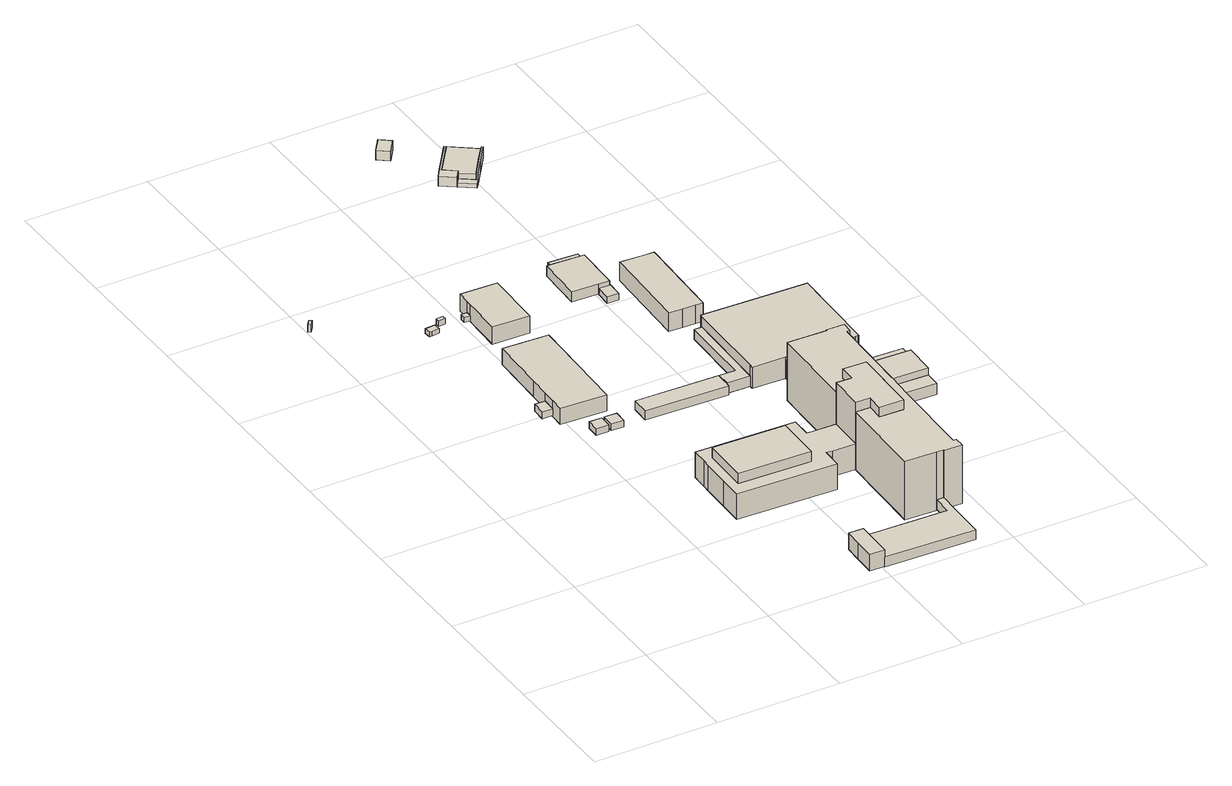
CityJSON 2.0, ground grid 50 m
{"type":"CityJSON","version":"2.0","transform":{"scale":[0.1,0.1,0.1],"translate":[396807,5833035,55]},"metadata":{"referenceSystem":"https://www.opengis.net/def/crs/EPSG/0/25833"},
"CityObjects":{
"building1":{"type":"Building","attributes":{"Gemeindeschluessel":"11000003","BezugspunktDach":"2200","function":"31001_2000","measuredHeight":3,"storeysAboveGround":1},"address":[{"country":"Germany","locality":"Berlin","thoroughfareNumber":"96 (19)","thoroughfareName":"Hobrechtsfelder Chaussee"}],"geometry":[{"type":"Solid","lod":"1","boundaries":[[[[0,1,2,3]],[[4,5,6,7]],[[4,7,3,2]],[[5,4,2,1]],[[6,5,1,0]],[[7,6,0,3]]]]}]},
"building2":{"type":"Building","attributes":{"Gemeindeschluessel":"11000003","BezugspunktDach":"2200","function":"51009_1610","measuredHeight":2.9,"storeysAboveGround":0},"address":[{"country":"Germany","locality":"Berlin"}],"geometry":[{"type":"Solid","lod":"1","boundaries":[[[[8,9,10,11]],[[12,13,14,15]],[[12,15,11,10]],[[13,12,10,9]],[[14,13,9,8]],[[15,14,8,11]]]]}]},
"building3":{"type":"Building","attributes":{"Gemeindeschluessel":"11000003","BezugspunktDach":"2200","function":"31001_2523","measuredHeight":2.82,"storeysAboveGround":1},"address":[{"country":"Germany","locality":"Berlin","thoroughfareNumber":"96 (11)","thoroughfareName":"Hobrechtsfelder Chaussee"}],"geometry":[{"type":"Solid","lod":"1","boundaries":[[[[16,17,18,19]],[[20,21,22,23]],[[20,23,19,18]],[[21,20,18,17]],[[22,21,17,16]],[[23,22,16,19]]]]}]},
"building4":{"type":"Building","attributes":{"Gemeindeschluessel":"11000003","BezugspunktDach":"2200","function":"31001_2000","measuredHeight":2.02,"storeysAboveGround":1},"address":[{"country":"Germany","locality":"Berlin","thoroughfareNumber":"96 (8)","thoroughfareName":"Hobrechtsfelder Chaussee"}],"geometry":[{"type":"Solid","lod":"1","boundaries":[[[[24,25,26,27,28,29,30]],[[31,32,33,34,35,36,37]],[[31,37,30,29]],[[32,31,29,28]],[[33,32,28,27]],[[34,33,27,26]],[[35,34,26,25]],[[36,35,25,24]],[[37,36,24,30]]]]}]},
"building5":{"type":"Building","attributes":{"Gemeindeschluessel":"11000003","BezugspunktDach":"2200","function":"31001_2523","measuredHeight":2.84,"storeysAboveGround":1},"address":[{"country":"Germany","locality":"Berlin","thoroughfareNumber":"96 (12)","thoroughfareName":"Hobrechtsfelder Chaussee"}],"geometry":[{"type":"Solid","lod":"1","boundaries":[[[[38,39,40,41]],[[42,43,44,45]],[[42,45,41,40]],[[43,42,40,39]],[[44,43,39,38]],[[45,44,38,41]]]]}]},
"building6":{"type":"Building","attributes":{"Gemeindeschluessel":"11000003","BezugspunktDach":"2200","function":"31001_2000","measuredHeight":6.81,"storeysAboveGround":2},"address":[{"country":"Germany","locality":"Berlin","thoroughfareNumber":"96 (10)","thoroughfareName":"Hobrechtsfelder Chaussee"}],"geometry":[{"type":"Solid","lod":"1","boundaries":[[[[46,47,48,49,50,51,52]],[[53,54,55,56,57,58,59]],[[53,59,52,51]],[[54,53,51,50]],[[55,54,50,49]],[[56,55,49,48]],[[57,56,48,47]],[[58,57,47,46]],[[59,58,46,52]]]]}]},
"building7":{"type":"Building","attributes":{"Gemeindeschluessel":"11000003","BezugspunktDach":"2200","function":"31001_2000","measuredHeight":2.35,"storeysAboveGround":1},"address":[{"country":"Germany","locality":"Berlin","thoroughfareNumber":"96 (7)","thoroughfareName":"Hobrechtsfelder Chaussee"}],"geometry":[{"type":"Solid","lod":"1","boundaries":[[[[60,61,62,63]],[[64,65,66,67]],[[64,67,63,62]],[[65,64,62,61]],[[66,65,61,60]],[[67,66,60,63]]]]}]},
"building8":{"type":"Building","attributes":{"Gemeindeschluessel":"11000003","BezugspunktDach":"2200","function":"31001_2000","measuredHeight":2.11,"storeysAboveGround":1},"address":[{"country":"Germany","locality":"Berlin","thoroughfareNumber":"96 (9)","thoroughfareName":"Hobrechtsfelder Chaussee"}],"geometry":[{"type":"Solid","lod":"1","boundaries":[[[[68,69,70,71,72]],[[73,74,75,76,77]],[[73,77,72,71]],[[74,73,71,70]],[[75,74,70,69]],[[76,75,69,68]],[[77,76,68,72]]]]}]},
"building9":{"type":"Building","attributes":{"Gemeindeschluessel":"11000003","BezugspunktDach":"2200","function":"31001_2000","measuredHeight":7.22,"storeysAboveGround":2},"address":[{"country":"Germany","locality":"Berlin","thoroughfareNumber":"96 (6)","thoroughfareName":"Hobrechtsfelder Chaussee"}],"geometry":[{"type":"Solid","lod":"1","boundaries":[[[[78,79,80,81,82,83]],[[84,85,86,87,88,89]],[[84,89,83,82]],[[85,84,82,81]],[[86,85,81,80]],[[87,86,80,79]],[[88,87,79,78]],[[89,88,78,83]]]]}]},
"building10":{"type":"Building","attributes":{"Gemeindeschluessel":"11000003","BezugspunktDach":"2200","function":"31001_2000","measuredHeight":3.79,"storeysAboveGround":1},"address":[{"country":"Germany","locality":"Berlin","thoroughfareNumber":"96 (13)","thoroughfareName":"Hobrechtsfelder Chaussee"}],"geometry":[{"type":"Solid","lod":"1","boundaries":[[[[90,91,92,93,94,95]],[[96,97,98,99,100,101]],[[96,101,95,94]],[[97,96,94,93]],[[98,97,93,92]],[[99,98,92,91]],[[100,99,91,90]],[[101,100,90,95]]]]}]},
"building11":{"type":"Building","attributes":{"Gemeindeschluessel":"11000003","function":"31001_3051"},"address":[{"country":"Germany","locality":"Berlin","thoroughfareNumber":"96 (15)","thoroughfareName":"Hobrechtsfelder Chaussee"}],"children":["building11-1","building11-2","building11-3","building11-4","building11-5","building11-6","building11-7","building11-8","building11-9","building11-10","building11-11"]},
"building11-1":{"type":"BuildingPart","attributes":{"BezugspunktDach":"2200","measuredHeight":24.51,"storeysAboveGround":7},"parents":["building11"],"geometry":[{"type":"MultiSurface","lod":"1","boundaries":[[[102,103,104,105,106,107,108,109,110,111,112,113,114,115,116,117,118,119,120,121,122,123,124,125,126,127]],[[128,129,130,131,132,133,134,135,136,137,138,139,140,141,142,143,144,145,146,147,148,149,150,151,152,153]],[[128,153,127,126]],[[129,128,154,155,125]],[[130,129,125,155,156]],[[131,130,156,157]],[[132,131,157,158]],[[133,132,122,158,159]],[[134,133,159,160]],[[135,134,160,161]],[[136,135,119,118]],[[137,136,118,117]],[[162,163,164,117,116]],[[138,137,165,166,167]],[[139,138,166,168,169,162,116,115]],[[140,139,115,114]],[[141,140,114,113]],[[142,141,113,112]],[[143,142,112,111]],[[144,170,171,111,110]],[[145,144,110,109]],[[146,145,172,173,174]],[[147,146,108,107]],[[148,147,107,106]],[[149,148,106,105]],[[150,149,105,104]],[[151,150,175,176,177,178,104,103]],[[152,151,176,179,180,177,103,102]],[[153,152,102,127]],[[126,125,155,154]],[[156,155,125,124]],[[157,156,124,123]],[[158,157,123,122]],[[159,158,122,121]],[[160,159,121,120]],[[161,160,181,120,119,182]],[[167,166,165,164,163,162]],[[162,169,168,166]],[[143,171,170,144]],[[178,177,176,175]],[[177,180,179,176]]]}]},
"building11-2":{"type":"BuildingPart","attributes":{"BezugspunktDach":"2200","measuredHeight":7.7,"storeysAboveGround":7},"parents":["building11"],"geometry":[{"type":"MultiSurface","lod":"1","boundaries":[[[162,169,183,184,185,186,187,163]],[[188,189,190,191,192,168,166,165]],[[188,165,163,187]],[[189,188,187,186]],[[190,189,186,185]],[[191,190,185,184]],[[192,191,184,183]],[[168,192,183,169]],[[166,168,169,162]],[[165,166,193,162,163]]]}]},
"building11-3":{"type":"BuildingPart","attributes":{"BezugspunktDach":"2200","measuredHeight":4.71,"storeysAboveGround":7},"parents":["building11"],"geometry":[{"type":"MultiSurface","lod":"1","boundaries":[[[194,195,196,197]],[[198,199,200,201]],[[198,201,197,196]],[[199,198,202,198,199,195]],[[200,199,195,194]],[[201,200,194,197]],[[196,195,199,198,202]]]}]},
"building11-4":{"type":"BuildingPart","attributes":{"BezugspunktDach":"2200","measuredHeight":7.71,"storeysAboveGround":7},"parents":["building11"],"geometry":[{"type":"MultiSurface","lod":"1","boundaries":[[[203,204,205,206,207,208,209,171,170]],[[143,210,211,212,213,199,198,214,144]],[[143,144,143,171]],[[210,143,171,209]],[[211,210,209,208]],[[212,211,208,207]],[[215,216,207,206]],[[213,212,217,218,219]],[[199,213,206,205]],[[196,195,205,204]],[[214,198,204,203]],[[144,214,203,170]],[[170,171,143,144]],[[219,218,217,216,215]],[[198,199,195,196]]]}]},
"building11-5":{"type":"BuildingPart","attributes":{"BezugspunktDach":"2200","measuredHeight":4.73,"storeysAboveGround":7},"parents":["building11"],"geometry":[{"type":"Solid","lod":"1","boundaries":[[[[215,220,221,216]],[[222,223,219,218]],[[222,218,216,221]],[[223,222,221,220]],[[219,223,220,215]],[[218,219,215,216]]]]}]},
"building11-6":{"type":"BuildingPart","attributes":{"BezugspunktDach":"2200","measuredHeight":28.4,"storeysAboveGround":7},"parents":["building11"],"geometry":[{"type":"MultiSurface","lod":"1","boundaries":[[[224,225,226,227,228,229,230,231]],[[161,160,159,158,157,156,155,154]],[[232,233,234,235,161,154,231,230]],[[120,119,161,230,229]],[[121,120,229,228]],[[122,121,228,227]],[[123,122,227,226]],[[156,124,123,226,225]],[[125,124,156,225,224]],[[126,125,155,224,231]],[[235,234,233,232]],[[160,161,119,120]],[[159,160,120,121]],[[158,159,121,122]],[[157,158,122,123]],[[157,123,124,156]],[[155,156,124,125]],[[154,155,125,126]]]}]},
"building11-7":{"type":"BuildingPart","attributes":{"BezugspunktDach":"2200","measuredHeight":4.22,"storeysAboveGround":7},"parents":["building11"],"geometry":[{"type":"MultiSurface","lod":"1","boundaries":[[[236,237,178,177,180,238,239,240,241,242]],[[243,244,245,246,179,176,175,247,248,249]],[[243,249,250,251]],[[244,243,241,240]],[[245,244,240,239]],[[246,245,239,238]],[[179,246,238,180]],[[247,175,178,237]],[[248,247,237,236]],[[249,248,236,242]],[[251,250,242,241]],[[252,176,179,253,180,177]],[[175,176,177,178]]]}]},
"building11-8":{"type":"BuildingPart","attributes":{"BezugspunktDach":"2200","measuredHeight":14.8,"storeysAboveGround":7},"parents":["building11"],"geometry":[{"type":"MultiSurface","lod":"1","boundaries":[[[254,255,256,257]],[[258,259,260,261]],[[262,263,264,257,256]],[[265,262,256,255]],[[266,265,259,255,254]],[[261,263,266,254,257]],[[258,261,264,263,262]],[[259,258,262,265]],[[260,259,265,266]],[[260,266,263,261]]]}]},
"building11-9":{"type":"BuildingPart","attributes":{"BezugspunktDach":"2200","measuredHeight":8.28,"storeysAboveGround":7},"parents":["building11"],"geometry":[{"type":"MultiSurface","lod":"1","boundaries":[[[267,268,269,270,271,272,273,274,275,276]],[[173,277,278,279,280,281,282,283,284,174]],[[277,173,275,274]],[[278,277,274,273]],[[279,278,273,272]],[[280,279,272,271]],[[281,280,271,270]],[[282,281,270,269]],[[283,282,269,268]],[[284,283,268,267]],[[174,284,267,276]]]}]},
"building11-10":{"type":"BuildingPart","attributes":{"BezugspunktDach":"2200","measuredHeight":7.02,"storeysAboveGround":7},"parents":["building11"],"geometry":[{"type":"Solid","lod":"1","boundaries":[[[[285,286,287,288,289]],[[290,291,251,250,292]],[[290,292,289,288]],[[291,290,288,287]],[[251,291,287,286]],[[250,242,241,251,286,285]],[[292,250,285,289]],[[251,241,242,250]]]]}]},
"building11-11":{"type":"BuildingPart","attributes":{"BezugspunktDach":"2200","measuredHeight":10.8,"storeysAboveGround":7},"parents":["building11"],"geometry":[{"type":"MultiSurface","lod":"1","boundaries":[[[293,294,295,233,232,296,297,298,299,300,301,302,303,304],[265,266,263,262]],[[305,306,307,308,309,310,311,312,235,234,313,314,315,316],[317,318,319,320]],[[305,316,304,303]],[[306,305,303,302]],[[307,306,302,301]],[[308,307,301,300]],[[309,308,300,299]],[[310,309,299,298]],[[311,310,298,297]],[[312,311,297,296]],[[235,312,296,232]],[[313,234,233,295]],[[314,313,295,294]],[[315,314,294,293]],[[316,315,293,304]],[[317,320,258,261,321]],[[318,317,261,260,266]],[[319,318,260,259,265]],[[320,319,259,258]],[[235,322,232,233,234]],[[321,261,258,323,262,263]],[[324,263,266,260,261]],[[325,266,265,259,260]],[[258,259,265,262]]]}]},
"building12":{"type":"Building","attributes":{"Gemeindeschluessel":"11000003","BezugspunktDach":"2200","function":"51009_1610","measuredHeight":4.27,"storeysAboveGround":0},"address":[{"country":"Germany","locality":"Berlin"}],"geometry":[{"type":"Solid","lod":"1","boundaries":[[[[326,327,328,329,330,331]],[[332,333,334,335,336,337]],[[332,337,331,330]],[[333,332,330,329]],[[334,333,329,328]],[[335,334,328,327]],[[336,335,327,326]],[[337,336,326,331]]]]}]},
"building13":{"type":"Building","attributes":{"Gemeindeschluessel":"11000003","BezugspunktDach":"2200","function":"31001_2000","measuredHeight":4.28,"storeysAboveGround":1},"address":[{"country":"Germany","locality":"Berlin","thoroughfareNumber":"96 (4)","thoroughfareName":"Hobrechtsfelder Chaussee"}],"geometry":[{"type":"Solid","lod":"1","boundaries":[[[[338,339,340,341,342,343,344]],[[345,346,347,348,349,350,351]],[[345,351,344,343]],[[346,345,343,342]],[[347,346,342,341]],[[348,347,341,340]],[[349,348,340,339]],[[350,349,339,338]],[[351,350,338,344]]]]}]},
"building14":{"type":"Building","attributes":{"Gemeindeschluessel":"11000003","BezugspunktDach":"2200","function":"51009_1610","measuredHeight":2.76,"storeysAboveGround":0},"address":[{"country":"Germany","locality":"Berlin"}],"geometry":[{"type":"Solid","lod":"1","boundaries":[[[[352,353,354,355,356]],[[357,358,359,360,361]],[[357,361,356,355]],[[358,357,355,354]],[[359,358,354,353]],[[360,359,353,352]],[[361,360,352,356]]]]}]},
"building15":{"type":"Building","attributes":{"Gemeindeschluessel":"11000003","BezugspunktDach":"2200","function":"51009_1610","measuredHeight":3.71,"storeysAboveGround":0},"address":[{"country":"Germany","locality":"Berlin"}],"geometry":[{"type":"Solid","lod":"1","boundaries":[[[[362,363,364,365]],[[366,367,347,346]],[[366,346,365,364]],[[367,366,364,363]],[[347,367,363,362]],[[346,347,362,365]]]]}]},
"building16":{"type":"Building","attributes":{"Gemeindeschluessel":"11000003","BezugspunktDach":"2200","function":"31001_2000","measuredHeight":7.82,"storeysAboveGround":2},"address":[{"country":"Germany","locality":"Berlin","thoroughfareNumber":"96 (5)","thoroughfareName":"Hobrechtsfelder Chaussee"}],"geometry":[{"type":"Solid","lod":"1","boundaries":[[[[368,369,370,371,372,373,374,375]],[[376,377,378,379,380,381,382,383]],[[376,383,375,374]],[[377,376,374,373]],[[378,377,373,372]],[[379,378,372,371]],[[380,379,371,370]],[[381,380,370,369]],[[382,381,369,368]],[[383,382,368,375]]]]}]},
"building17":{"type":"Building","attributes":{"Gemeindeschluessel":"11000003","BezugspunktDach":"2200","function":"31001_2512","measuredHeight":3.94,"storeysAboveGround":1},"address":[{"country":"Germany","locality":"Berlin","thoroughfareNumber":"98","thoroughfareName":"Hobrechtsfelder Chaussee"}],"geometry":[{"type":"Solid","lod":"1","boundaries":[[[[384,385,386,387]],[[388,389,390,391]],[[388,391,387,386]],[[389,388,386,385]],[[390,389,385,384]],[[391,390,384,387]]]]}]},
"building18":{"type":"Building","attributes":{"Gemeindeschluessel":"11000003","BezugspunktDach":"2200","function":"31001_3051","measuredHeight":8.92,"storeysAboveGround":2},"address":[{"country":"Germany","locality":"Berlin","thoroughfareNumber":"96 (14)","thoroughfareName":"Hobrechtsfelder Chaussee"}],"geometry":[{"type":"Solid","lod":"1","boundaries":[[[[392,393,394,395,396,397,398,399,400,401,402,403]],[[336,335,404,405,406,407,408,409,410,191,190,411]],[[336,411,403,402]],[[335,336,402,401]],[[404,335,401,400]],[[405,404,400,399]],[[406,405,399,398]],[[407,406,398,397]],[[408,407,397,396]],[[409,408,396,395]],[[410,409,395,394]],[[191,410,394,393]],[[190,191,393,392]],[[411,190,392,403]]]]}]},
"building19":{"type":"Building","attributes":{"Gemeindeschluessel":"11000003","function":"51009_1610"},"address":[{"country":"Germany","locality":"Berlin"}],"children":["building19-1","building19-2","building19-3","building19-4"]},
"building19-1":{"type":"BuildingPart","attributes":{"BezugspunktDach":"2200","measuredHeight":4.02,"storeysAboveGround":0},"parents":["building19"],"geometry":[{"type":"MultiSurface","lod":"1","boundaries":[[[412,413,414,415]],[[416,417,418,419]],[[416,419,415,414]],[[417,416,420,421,414,413]],[[422,423,424,417,413,412]],[[419,418,412,415]],[[414,421,420,416]],[[425,418,424,423,422]]]}]},
"building19-2":{"type":"BuildingPart","attributes":{"BezugspunktDach":"2200","measuredHeight":1.76,"storeysAboveGround":0},"parents":["building19"],"geometry":[{"type":"MultiSurface","lod":"1","boundaries":[[[426,427,423,422]],[[424,428,429,418]],[[424,423,430,431]],[[429,428,427,426]],[[418,429,426,422]],[[424,418,422,423]],[[428,431,430,427]]]}]},
"building19-3":{"type":"BuildingPart","attributes":{"BezugspunktDach":"2200","measuredHeight":4.02,"storeysAboveGround":0},"parents":["building19"],"geometry":[{"type":"MultiSurface","lod":"1","boundaries":[[[421,432,433,414]],[[434,435,420,416]],[[434,416,414,433]],[[435,434,433,432]],[[420,435,432,421]],[[416,420,421,414,436]]]}]},
"building19-4":{"type":"BuildingPart","attributes":{"BezugspunktDach":"2200","measuredHeight":7.68,"storeysAboveGround":0},"parents":["building19"],"geometry":[{"type":"MultiSurface","lod":"1","boundaries":[[[437,438,439,440,441,442]],[[443,444,445,446,428,431]],[[443,431,442,441]],[[444,443,441,440]],[[445,444,440,439]],[[446,445,439,438]],[[428,446,438,437]],[[430,427,428,437,442]],[[431,428,427,430]]]}]},
"building20":{"type":"Building","attributes":{"Gemeindeschluessel":"11000003","BezugspunktDach":"2200","function":"31001_3090","measuredHeight":3.85,"storeysAboveGround":1},"address":[{"country":"Germany","locality":"Berlin","thoroughfareNumber":"96","thoroughfareName":"Hobrechtsfelder Chaussee"}],"geometry":[{"type":"Solid","lod":"1","boundaries":[[[[413,447,448,449,432,421]],[[450,451,452,453,454,455]],[[450,455,421,432]],[[451,450,432,449]],[[452,451,449,448]],[[453,452,448,447]],[[454,453,447,413]],[[455,454,413,421]]]]}]}
},
"vertices":[
[17,2377,36],[34,2400,36],[24,2408,36],[7,2384,36],[24,2408,6],[34,2400,6],[17,2377,6],[7,2384,6],
[456,1438,73],[458,1494,73],[416,1496,73],[414,1440,73],[416,1496,44],[458,1494,44],[456,1438,44],[414,1440,44],
[577,1252,71],[578,1304,71],[528,1305,71],[527,1253,71],[528,1305,43],[578,1304,43],[577,1252,43],[527,1253,43],
[341,2102,56],[350,2103,56],[381,2106,56],[379,2123,56],[378,2132,56],[355,2130,56],[338,2129,56],[355,2130,36],[378,2132,36],[379,2123,36],[381,2106,36],[350,2103,36],[341,2102,36],[338,2129,36],
[637,1250,72],[638,1302,72],[588,1304,72],[587,1252,72],[588,1304,44],[638,1302,44],[637,1250,44],[587,1252,44],
[640,1374,108],[654,1808,108],[469,1815,108],[461,1580,108],[458,1494,108],[456,1438,108],[454,1380,108],[456,1438,40],[458,1494,40],[461,1580,40],[469,1815,40],[654,1808,40],[640,1374,40],[454,1380,40],
[398,2138,64],[426,2140,64],[424,2156,64],[396,2154,64],[424,2156,40],[426,2140,40],[398,2138,40],[396,2154,40],
[512,2114,61],[513,2137,61],[489,2138,61],[489,2134,61],[488,2114,61],[489,2134,40],[489,2138,40],[513,2137,40],[512,2114,40],[488,2114,40],
[657,1944,109],[664,2185,109],[514,2189,109],[513,2137,109],[512,2114,109],[507,1949,109],[512,2114,37],[513,2137,37],[514,2189,37],[664,2185,37],[657,1944,37],[507,1949,37],
[1060,1241,82],[1061,1256,82],[1062,1313,82],[1062,1317,82],[726,1325,82],[724,1250,82],[726,1325,44],[1062,1317,44],[1062,1313,44],[1061,1256,44],[1060,1241,44],[724,1250,44],
[1329,246,282],[1357,245,282],[1357,241,282],[1430,239,282],[1431,282,282],[1418,282,282],[1427,619,282],[1431,737,282],[1439,1001,282],[1441,1039,282],[1442,1073,282],[1456,1073,282],[1457,1116,282],[1385,1118,282],[1385,1112,282],[1286,1115,282],[1226,1116,282],[1216,755,282],[1277,753,282],[1279,820,282],[1374,817,282],[1366,539,282],[1268,542,282],[1270,610,282],[1212,611,282],[1202,249,282],[1212,611,36],[1270,610,36],[1268,542,36],[1366,539,36],[1374,817,36],[1279,820,36],[1277,753,36],[1216,755,36],[1226,1116,36],[1286,1115,36],[1385,1112,36],[1385,1118,36],[1457,1116,36],[1456,1073,36],[1442,1073,36],[1441,1039,36],[1439,1001,36],[1431,737,36],[1427,619,36],[1418,282,36],[1431,282,36],[1430,239,36],[1357,241,36],[1357,245,36],[1329,246,36],[1202,249,36],[1212,611,38],[1270,610,38],[1268,542,38],[1366,539,38],[1374,817,38],[1279,820,38],[1277,753,38],[1216,755,38],[1385,1112,119],[1286,1115,119],[1286,1115,79],[1286,1115,42],[1385,1112,42],[1385,1112,117],[1385,1118,42],[1385,1118,119],[1439,1001,113],[1441,1039,113],[1431,737,74],[1431,737,39],[1427,619,39],[1357,241,40],[1357,245,40],[1357,245,82],[1357,241,82],[1329,246,40],[1329,246,82],[1277,753,236],[1216,755,180],
[1386,1171,119],[1388,1232,119],[1289,1235,119],[1288,1173,119],[1287,1142,119],[1287,1142,42],[1288,1173,42],[1289,1235,42],[1388,1232,42],[1386,1171,42],[1385,1112,91],
[1702,886,83],[1703,947,83],[1489,954,83],[1487,892,83],[1489,954,36],[1703,947,36],[1702,886,36],[1487,892,36],[1489,954,74],
[1491,999,113],[1489,954,113],[1703,947,113],[1707,1077,113],[1491,1083,113],[1490,1038,113],[1470,1038,113],[1470,1038,36],[1490,1038,36],[1491,1083,36],[1707,1077,36],[1491,999,36],[1707,1077,84],[1491,1083,84],[1491,1083,57],[1491,1083,37],[1707,1077,37],
[1709,1139,84],[1493,1145,84],[1493,1145,37],[1709,1139,37],
[1270,610,322],[1268,542,322],[1366,539,322],[1374,817,322],[1279,820,322],[1277,753,322],[1216,755,322],[1212,611,322],[1216,755,147],[1212,611,147],[1212,611,39],[1216,755,39],
[1351,9,82],[1355,165,82],[1327,166,82],[1187,169,82],[1062,172,82],[989,174,82],[986,18,82],[989,174,40],[1062,172,40],[1187,169,40],[1327,166,40],[1355,165,40],[1351,9,40],[986,18,40],[986,18,43],[989,174,43],[1357,245,70],[1329,246,66],
[1020,594,189],[1024,783,189],[731,790,189],[726,601,189],[731,790,41],[1024,783,41],[1020,594,41],[726,601,41],[731,790,147],[726,601,147],[726,601,104],[1024,783,147],[1020,594,147],
[1435,619,121],[1517,617,121],[1518,644,121],[1496,645,121],[1498,708,121],[1525,707,121],[1526,734,121],[1443,737,121],[1431,737,121],[1427,619,121],[1443,737,39],[1526,734,39],[1525,707,39],[1498,708,39],[1496,645,39],[1518,644,39],[1517,617,39],[1435,619,39],
[986,18,113],[989,174,113],[930,176,113],[928,104,113],[926,20,113],[928,104,43],[930,176,43],[926,20,43],
[1091,533,147],[1093,615,147],[1119,614,147],[1158,756,147],[1120,757,147],[1096,758,147],[1098,839,147],[696,850,147],[694,784,147],[693,753,147],[690,641,147],[688,544,147],[690,641,39],[693,753,39],[694,784,39],[696,850,39],[1098,839,39],[1096,758,39],[1120,757,39],[1158,756,39],[1119,614,39],[1093,615,39],[1091,533,39],[688,544,39],[726,601,39],[1020,594,39],[1024,783,39],[731,790,39],[726,601,86],[1216,755,101],[731,790,59],[726,601,98],[1020,594,63],
[1154,1254,85],[1164,1610,85],[1134,1611,85],[1126,1311,85],[1062,1313,85],[1061,1256,85],[1062,1313,42],[1126,1311,42],[1134,1611,42],[1164,1610,42],[1154,1254,42],[1061,1256,42],
[991,2035,82],[1033,2033,82],[1040,2222,82],[1027,2222,82],[907,2227,82],[889,2227,82],[882,2039,82],[889,2227,39],[907,2227,39],[1027,2222,39],[1040,2222,39],[1033,2033,39],[991,2035,39],[882,2039,39],
[1034,1970,65],[1036,2033,65],[1033,2033,65],[991,2035,65],[988,1971,65],[991,2035,37],[1033,2033,37],[1036,2033,37],[1034,1970,37],[988,1971,37],
[1027,2222,76],[1028,2246,76],[908,2251,76],[907,2227,76],[908,2251,39],[1028,2246,39],
[1140,1703,117],[1192,1701,117],[1221,1700,117],[1235,2067,117],[1199,2069,117],[1134,2072,117],[1097,2073,117],[1083,1704,117],[1097,2073,39],[1134,2072,39],[1199,2069,39],[1235,2067,39],[1221,1700,39],[1192,1701,39],[1140,1703,39],[1083,1704,39],
[803,3175,53],[844,3230,53],[802,3262,53],[761,3207,53],[802,3262,13],[844,3230,13],[803,3175,13],[761,3207,13],
[1289,1235,131],[1388,1232,131],[1569,1227,131],[1580,1227,131],[1582,1227,131],[1592,1606,131],[1292,1614,131],[1164,1618,131],[1164,1615,131],[1164,1610,131],[1154,1254,131],[1153,1239,131],[1164,1615,42],[1164,1618,42],[1292,1614,42],[1592,1606,42],[1582,1227,42],[1580,1227,42],[1569,1227,42],[1153,1239,42],
[922,2911,54],[947,2946,54],[892,2986,54],[867,2951,54],[892,2986,14],[947,2946,14],[922,2911,14],[867,2951,14],[899,2981,14],[899,2981,54],[922,2911,31],[938,2933,31],[938,2933,14],[922,2911,27],
[979,2869,31],[996,2891,31],[996,2891,14],[979,2869,14],[990,2896,31],[990,2896,14],
[988,3101,54],[981,3106,54],[981,3106,14],[988,3101,14],[892,2986,43],
[996,2891,61],[1044,2958,61],[1093,3024,61],[1087,3028,61],[1038,2962,61],[990,2896,61],[1038,2962,14],[1087,3028,14],[1093,3024,14],[1044,2958,14],
[938,2933,54],[990,2896,54],[1087,3028,54],[988,3101,16],[1087,3028,16],[990,2896,16],[938,2933,16],[947,2946,16],[899,2981,16]
]}
